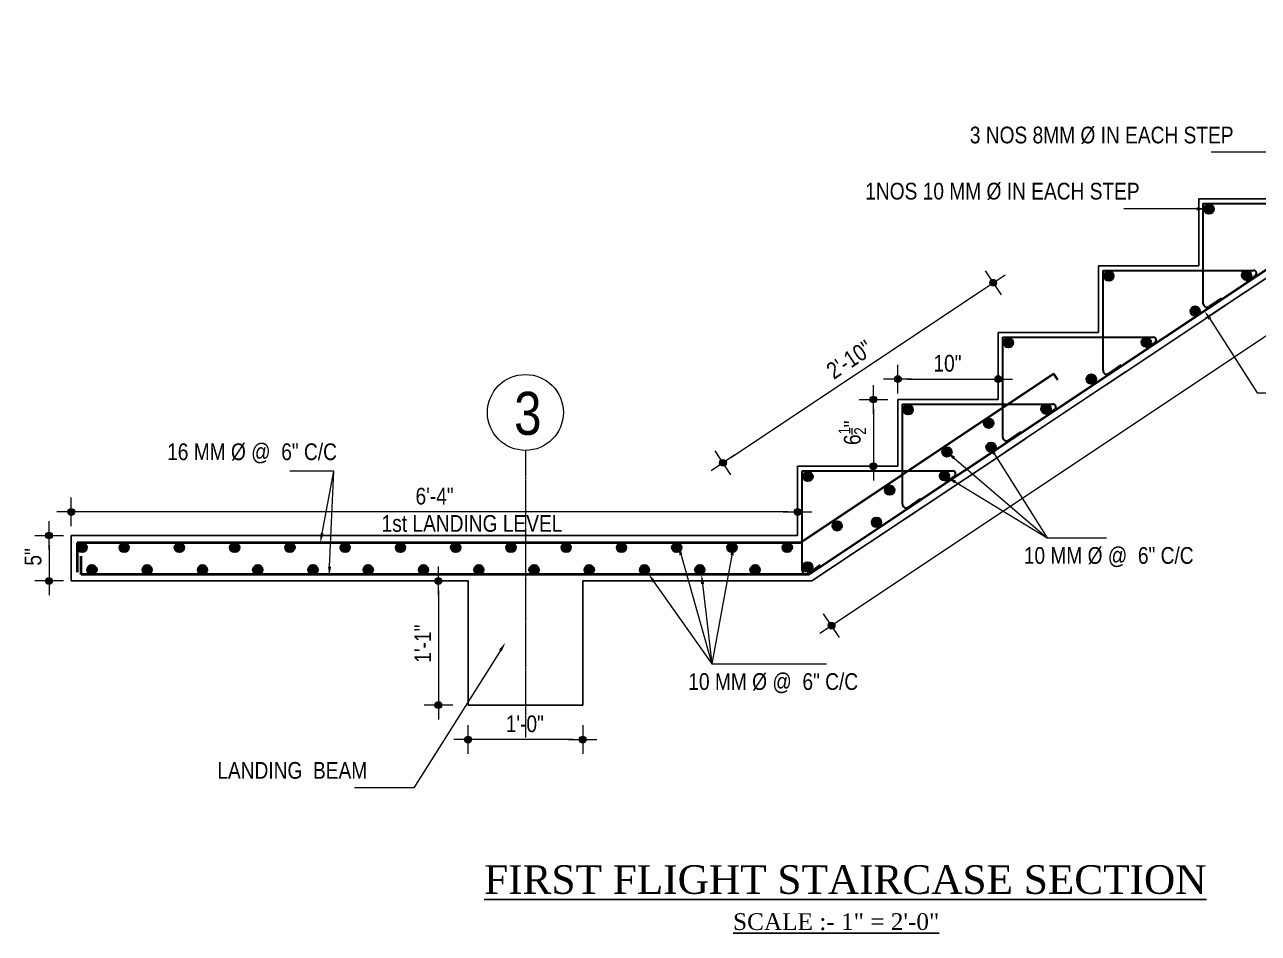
# Model space of a CAD drawing. Header units: inches. Extents: x 57837 to 133168, y 6972 to 27776.
# Drawn here: x 76383 to 76900, y 18983 to 19364 of the extents above; entities that cross this region are included whole.
import ezdxf

# ---------------------------------------------------------------- set-up
doc = ezdxf.new("R2010")
doc.units = ezdxf.units.IN
doc.header["$MEASUREMENT"] = 0
doc.linetypes.add('CENTER', pattern=[2, 1.25, -0.25, 0.25, -0.25])
doc.linetypes.add('CENTER2', pattern=[1.125, 0.75, -0.125, 0.125, -0.125])
for name, color, linetype, lineweight in [('0.15L', 210, 'Continuous', 15), ('CENTER', 9, 'CENTER', 5), ('DIM', 2, 'Continuous', 13), ('ROD', 1, 'Continuous', 40), ('rod position', 1, 'Continuous', 30), ('STIRRUPS', 4, 'Continuous', 30)]:
    doc.layers.add(name, color=color, linetype=linetype, lineweight=lineweight)
doc.layers.add('text', color=255, linetype='Continuous')
doc.styles.get("Standard").update_dxf_attribs({"font": 'ARIALN.TTF', "height": 7})
doc.styles.add('style1', font='times.ttf', dxfattribs={"height": 8})

msp = doc.modelspace()

# ---------------------------------------------------------------- hatches: boundary and pattern name
at = {"lineweight": 13}
h = msp.add_hatch(color=256, dxfattribs=at)
edge = h.paths.add_edge_path()
edge.add_arc((76788.91, 19255.71), 1.42, 33.6901, 393.6901)
h = msp.add_hatch(color=256, dxfattribs=at)
edge = h.paths.add_edge_path()
edge.add_arc((76749.01, 19215.34), 1.42, 180, 540)
h = msp.add_hatch(color=256, dxfattribs=at)
edge = h.paths.add_edge_path()
edge.add_arc((76791.01, 19215.34), 1.42, 0, 360)
h = msp.add_hatch(color=256, dxfattribs=at)
edge = h.paths.add_edge_path()
edge.add_arc((76738.74, 19206.8), 1.42, 90, 450)
h = msp.add_hatch(color=256, dxfattribs=at)
edge = h.paths.add_edge_path()
edge.add_arc((76675.75, 19180.27), 1.42, -146.3099, 213.6901)
h = msp.add_hatch(color=256, dxfattribs=at)
edge = h.paths.add_edge_path()
edge.add_arc((76738.74, 19178.8), 1.42, -90, 270)
h = msp.add_hatch(color=256, dxfattribs=at)
edge = h.paths.add_edge_path()
edge.add_arc((76402.73, 19159.67), 1.42, 180, 540)
h = msp.add_hatch(color=256, dxfattribs=at)
edge = h.paths.add_edge_path()
edge.add_arc((76707.01, 19159.67), 1.42, 0, 360)
h = msp.add_hatch(color=256, dxfattribs=at)
edge = h.paths.add_edge_path()
edge.add_arc((76393.39, 19149.8), 1.42, 90, 450)
h = msp.add_hatch(color=256, dxfattribs=at)
edge = h.paths.add_edge_path()
edge.add_arc((76393.39, 19130.76), 1.42, -90, 270)
h = msp.add_hatch(color=256, dxfattribs=at)
edge = h.paths.add_edge_path()
edge.add_arc((76556.49, 19130.76), 1.42, 90, 450)
h = msp.add_hatch(color=256, dxfattribs=at)
edge = h.paths.add_edge_path()
edge.add_arc((76721.23, 19112.05), 1.42, -146.3099, 213.6901)
h = msp.add_hatch(color=256, dxfattribs=at)
edge = h.paths.add_edge_path()
edge.add_arc((76556.49, 19078.76), 1.42, -90, 270)
h = msp.add_hatch(color=256, dxfattribs=at)
edge = h.paths.add_edge_path()
edge.add_arc((76568.95, 19064.3), 1.42, 180, 540)
h = msp.add_hatch(color=256, dxfattribs=at)
edge = h.paths.add_edge_path()
edge.add_arc((76616.95, 19064.3), 1.42, 0, 360)
at = {"layer": 'ROD'}
h = msp.add_hatch(color=5, dxfattribs=at)
h.set_gradient(color1=(0, 0, 255), one_color=1, tint=1, name='SPHERICAL')
h.paths.add_polyline_path([(76881.32, 19286.52, 1), (76877.32, 19286.52, 1)])
h = msp.add_hatch(color=5, dxfattribs=at)
h.set_gradient(color1=(0, 0, 255), one_color=1, tint=1, name='SPHERICAL')
h.paths.add_polyline_path([(76839.32, 19258.52, 1), (76835.32, 19258.52, 1)])
h = msp.add_hatch(color=5, dxfattribs=at)
h.set_gradient(color1=(0, 0, 255), one_color=1, tint=1, name='SPHERICAL')
h.paths.add_polyline_path([(76897.04, 19258.84, 1), (76893.04, 19258.84, 1)])
h = msp.add_hatch(color=5, dxfattribs=at)
h.set_gradient(color1=(0, 0, 255), one_color=1, tint=1, name='SPHERICAL')
h.paths.add_polyline_path([(76875.54, 19243.84, 1), (76871.54, 19243.84, 1)])
h = msp.add_hatch(color=5, dxfattribs=at)
h.set_gradient(color1=(0, 0, 255), one_color=1, tint=1, name='SPHERICAL')
h.paths.add_polyline_path([(76797.32, 19230.52, 1), (76793.32, 19230.52, 1)])
h = msp.add_hatch(color=5, dxfattribs=at)
h.set_gradient(color1=(0, 0, 255), one_color=1, tint=1, name='SPHERICAL')
h.paths.add_polyline_path([(76855.04, 19230.84, 1), (76851.04, 19230.84, 1)])
h = msp.add_hatch(color=5, dxfattribs=at)
h.set_gradient(color1=(0, 0, 255), one_color=1, tint=1, name='SPHERICAL')
h.paths.add_polyline_path([(76832.04, 19215.34, 1), (76828.04, 19215.34, 1)])
h = msp.add_hatch(color=5, dxfattribs=at)
h.set_gradient(color1=(0, 0, 255), one_color=1, tint=1, name='SPHERICAL')
h.paths.add_polyline_path([(76755.32, 19202.52, 1), (76751.32, 19202.52, 1)])
h = msp.add_hatch(color=5, dxfattribs=at)
h.set_gradient(color1=(0, 0, 255), one_color=1, tint=1, name='SPHERICAL')
h.paths.add_polyline_path([(76813.04, 19202.84, 1), (76809.04, 19202.84, 1)])
h = msp.add_hatch(color=5, dxfattribs=at)
h.set_gradient(color1=(0, 0, 255), one_color=1, tint=1, name='SPHERICAL')
h.paths.add_polyline_path([(76789.04, 19196.84, 1), (76785.04, 19196.84, 1)])
h = msp.add_hatch(color=5, dxfattribs=at)
h.set_gradient(color1=(0, 0, 255), one_color=1, tint=1, name='SPHERICAL')
h.paths.add_polyline_path([(76790.04, 19186.84, 1), (76786.04, 19186.84, 1)])
h = msp.add_hatch(color=5, dxfattribs=at)
h.set_gradient(color1=(0, 0, 255), one_color=1, tint=1, name='SPHERICAL')
h.paths.add_polyline_path([(76771.54, 19184.84, 1), (76767.54, 19184.84, 1)])
h = msp.add_hatch(color=5, dxfattribs=at)
h.set_gradient(color1=(0, 0, 255), one_color=1, tint=1, name='SPHERICAL')
h.paths.add_polyline_path([(76713.32, 19174.52, 1), (76709.32, 19174.52, 1)])
h = msp.add_hatch(color=5, dxfattribs=at)
h.set_gradient(color1=(0, 0, 255), one_color=1, tint=1, name='SPHERICAL')
h.paths.add_polyline_path([(76770.54, 19174.84, 1), (76766.54, 19174.84, 1)])
h = msp.add_hatch(color=5, dxfattribs=at)
h.set_gradient(color1=(0, 0, 255), one_color=1, tint=1, name='SPHERICAL')
h.paths.add_polyline_path([(76747.54, 19168.84, 1), (76743.54, 19168.84, 1)])
h = msp.add_hatch(color=5, dxfattribs=at)
h.set_gradient(color1=(0, 0, 255), one_color=1, tint=1, name='SPHERICAL')
h.paths.add_polyline_path([(76725.54, 19153.84, 1), (76721.54, 19153.84, 1)])
h = msp.add_hatch(color=5, dxfattribs=at)
h.set_gradient(color1=(0, 0, 255), one_color=1, tint=1, name='SPHERICAL')
h.paths.add_polyline_path([(76742.04, 19155.34, 1), (76738.04, 19155.34, 1)])
h = msp.add_hatch(color=5, dxfattribs=at)
h.set_gradient(color1=(0, 0, 255), one_color=1, tint=1, name='SPHERICAL')
h.paths.add_polyline_path([(76409.26, 19144.8, 1), (76405.26, 19144.8, 1)])
h = msp.add_hatch(color=5, dxfattribs=at)
h.set_gradient(color1=(0, 0, 255), one_color=1, tint=1, name='SPHERICAL')
h.paths.add_polyline_path([(76426.87, 19144.8, 1), (76422.87, 19144.8, 1)])
h = msp.add_hatch(color=5, dxfattribs=at)
h.set_gradient(color1=(0, 0, 255), one_color=1, tint=1, name='SPHERICAL')
h.paths.add_polyline_path([(76450.02, 19144.8, 1), (76446.02, 19144.8, 1)])
h = msp.add_hatch(color=5, dxfattribs=at)
h.set_gradient(color1=(0, 0, 255), one_color=1, tint=1, name='SPHERICAL')
h.paths.add_polyline_path([(76473.17, 19144.8, 1), (76469.17, 19144.8, 1)])
h = msp.add_hatch(color=5, dxfattribs=at)
h.set_gradient(color1=(0, 0, 255), one_color=1, tint=1, name='SPHERICAL')
h.paths.add_polyline_path([(76496.32, 19144.8, 1), (76492.32, 19144.8, 1)])
h = msp.add_hatch(color=5, dxfattribs=at)
h.set_gradient(color1=(0, 0, 255), one_color=1, tint=1, name='SPHERICAL')
h.paths.add_polyline_path([(76519.47, 19144.8, 1), (76515.47, 19144.8, 1)])
h = msp.add_hatch(color=5, dxfattribs=at)
h.set_gradient(color1=(0, 0, 255), one_color=1, tint=1, name='SPHERICAL')
h.paths.add_polyline_path([(76542.62, 19144.8, 1), (76538.62, 19144.8, 1)])
h = msp.add_hatch(color=5, dxfattribs=at)
h.set_gradient(color1=(0, 0, 255), one_color=1, tint=1, name='SPHERICAL')
h.paths.add_polyline_path([(76565.77, 19144.8, 1), (76561.77, 19144.8, 1)])
h = msp.add_hatch(color=5, dxfattribs=at)
h.set_gradient(color1=(0, 0, 255), one_color=1, tint=1, name='SPHERICAL')
h.paths.add_polyline_path([(76588.92, 19144.8, 1), (76584.92, 19144.8, 1)])
h = msp.add_hatch(color=5, dxfattribs=at)
h.set_gradient(color1=(0, 0, 255), one_color=1, tint=1, name='SPHERICAL')
h.paths.add_polyline_path([(76612.06, 19144.8, 1), (76608.06, 19144.8, 1)])
h = msp.add_hatch(color=5, dxfattribs=at)
h.set_gradient(color1=(0, 0, 255), one_color=1, tint=1, name='SPHERICAL')
h.paths.add_polyline_path([(76635.21, 19144.8, 1), (76631.21, 19144.8, 1)])
h = msp.add_hatch(color=5, dxfattribs=at)
h.set_gradient(color1=(0, 0, 255), one_color=1, tint=1, name='SPHERICAL')
h.paths.add_polyline_path([(76658.36, 19144.8, 1), (76654.36, 19144.8, 1)])
h = msp.add_hatch(color=5, dxfattribs=at)
h.set_gradient(color1=(0, 0, 255), one_color=1, tint=1, name='SPHERICAL')
h.paths.add_polyline_path([(76681.51, 19144.8, 1), (76677.51, 19144.8, 1)])
h = msp.add_hatch(color=5, dxfattribs=at)
h.set_gradient(color1=(0, 0, 255), one_color=1, tint=1, name='SPHERICAL')
h.paths.add_polyline_path([(76704.66, 19144.8, 1), (76700.66, 19144.8, 1)])
h = msp.add_hatch(color=5, dxfattribs=at)
h.set_gradient(color1=(0, 0, 255), one_color=1, tint=1, name='SPHERICAL')
h.paths.add_polyline_path([(76413.38, 19135.48, 1), (76409.38, 19135.48, 1)])
h = msp.add_hatch(color=5, dxfattribs=at)
h.set_gradient(color1=(0, 0, 255), one_color=1, tint=1, name='SPHERICAL')
h.paths.add_polyline_path([(76436.53, 19135.48, 1), (76432.53, 19135.48, 1)])
h = msp.add_hatch(color=5, dxfattribs=at)
h.set_gradient(color1=(0, 0, 255), one_color=1, tint=1, name='SPHERICAL')
h.paths.add_polyline_path([(76459.68, 19135.48, 1), (76455.68, 19135.48, 1)])
h = msp.add_hatch(color=5, dxfattribs=at)
h.set_gradient(color1=(0, 0, 255), one_color=1, tint=1, name='SPHERICAL')
h.paths.add_polyline_path([(76482.83, 19135.48, 1), (76478.83, 19135.48, 1)])
h = msp.add_hatch(color=5, dxfattribs=at)
h.set_gradient(color1=(0, 0, 255), one_color=1, tint=1, name='SPHERICAL')
h.paths.add_polyline_path([(76505.98, 19135.48, 1), (76501.98, 19135.48, 1)])
h = msp.add_hatch(color=5, dxfattribs=at)
h.set_gradient(color1=(0, 0, 255), one_color=1, tint=1, name='SPHERICAL')
h.paths.add_polyline_path([(76529.13, 19135.48, 1), (76525.13, 19135.48, 1)])
h = msp.add_hatch(color=5, dxfattribs=at)
h.set_gradient(color1=(0, 0, 255), one_color=1, tint=1, name='SPHERICAL')
h.paths.add_polyline_path([(76552.28, 19135.48, 1), (76548.28, 19135.48, 1)])
h = msp.add_hatch(color=5, dxfattribs=at)
h.set_gradient(color1=(0, 0, 255), one_color=1, tint=1, name='SPHERICAL')
h.paths.add_polyline_path([(76575.43, 19135.48, 1), (76571.43, 19135.48, 1)])
h = msp.add_hatch(color=5, dxfattribs=at)
h.set_gradient(color1=(0, 0, 255), one_color=1, tint=1, name='SPHERICAL')
h.paths.add_polyline_path([(76598.58, 19135.48, 1), (76594.58, 19135.48, 1)])
h = msp.add_hatch(color=5, dxfattribs=at)
h.set_gradient(color1=(0, 0, 255), one_color=1, tint=1, name='SPHERICAL')
h.paths.add_polyline_path([(76621.72, 19135.48, 1), (76617.72, 19135.48, 1)])
h = msp.add_hatch(color=5, dxfattribs=at)
h.set_gradient(color1=(0, 0, 255), one_color=1, tint=1, name='SPHERICAL')
h.paths.add_polyline_path([(76644.87, 19135.48, 1), (76640.87, 19135.48, 1)])
h = msp.add_hatch(color=5, dxfattribs=at)
h.set_gradient(color1=(0, 0, 255), one_color=1, tint=1, name='SPHERICAL')
h.paths.add_polyline_path([(76668.02, 19135.48, 1), (76664.02, 19135.48, 1)])
h = msp.add_hatch(color=5, dxfattribs=at)
h.set_gradient(color1=(0, 0, 255), one_color=1, tint=1, name='SPHERICAL')
h.paths.add_polyline_path([(76691.17, 19135.48, 1), (76687.17, 19135.48, 1)])
h = msp.add_hatch(color=5, dxfattribs=at)
h.set_gradient(color1=(0, 0, 255), one_color=1, tint=1, name='SPHERICAL')
h.paths.add_polyline_path([(76713.2, 19136.62, 1), (76709.2, 19136.62, 1)])

# ---------------------------------------------------------------- linework, layer by layer
for p, q in [((76875.01, 19290.8), (76917.01, 19290.8)), ((76875.01, 19262.8), (76875.01, 19290.8)), ((76928.4, 19274.36), (76878.06, 19240.8)), ((76833.01, 19262.8), (76875.01, 19262.8)), ((76833.01, 19234.8), (76833.01, 19262.8)), ((76886.4, 19246.36), (76836.06, 19212.8)), ((76791.01, 19234.8), (76833.01, 19234.8)), ((76791.01, 19206.8), (76791.01, 19234.8)), ((76844.4, 19218.36), (76794.06, 19184.8)), ((76749.01, 19206.8), (76791.01, 19206.8)), ((76749.01, 19178.8), (76749.01, 19206.8)), ((76802.4, 19190.36), (76752.06, 19156.8)), ((76707.01, 19178.8), (76749.01, 19178.8)), ((76707.01, 19149.8), (76707.01, 19178.8)), ((76760.4, 19162.36), (76713, 19130.76)), ((76707.01, 19149.8), (76402.73, 19149.8)), ((76402.73, 19149.8), (76402.73, 19130.76)), ((76402.73, 19130.76), (76568.95, 19130.76)), ((76568.95, 19078.76), (76568.95, 19130.76)), ((76616.95, 19130.76), (76713, 19130.76)), ((76616.95, 19130.76), (76616.95, 19078.76)), ((76616.95, 19078.76), (76568.95, 19078.76))]:
    msp.add_line(p, q)
at = {"lineweight": 13}
for p, q in [((76783.92, 19252.38), (76793.9, 19259.03)), ((76785.58, 19260.7), (76792.24, 19250.71)), ((76749.01, 19209.34), (76749.01, 19221.34)), ((76791.01, 19221.34), (76791.01, 19209.34)), ((76755.01, 19215.34), (76743.01, 19215.34)), ((76785.01, 19215.34), (76797.01, 19215.34)), ((76738.74, 19200.8), (76738.74, 19212.8)), ((76732.74, 19206.8), (76744.74, 19206.8)), ((76679.08, 19175.27), (76672.42, 19185.26)), ((76738.74, 19184.8), (76738.74, 19172.8)), ((76680.74, 19183.59), (76670.76, 19176.94)), ((76744.74, 19178.8), (76732.74, 19178.8)), ((76402.73, 19153.67), (76402.73, 19165.67)), ((76707.01, 19165.67), (76707.01, 19153.67)), ((76408.73, 19159.67), (76396.73, 19159.67)), ((76701.01, 19159.67), (76713.01, 19159.67)), ((76393.39, 19143.8), (76393.39, 19155.8)), ((76387.39, 19149.8), (76399.39, 19149.8)), ((76393.39, 19136.76), (76393.39, 19124.76)), ((76556.49, 19124.76), (76556.49, 19136.76)), ((76399.39, 19130.76), (76387.39, 19130.76)), ((76550.49, 19130.76), (76562.49, 19130.76)), ((76724.56, 19107.05), (76717.9, 19117.04)), ((76726.22, 19115.37), (76716.24, 19108.72)), ((76556.49, 19084.76), (76556.49, 19072.76)), ((76562.49, 19078.76), (76550.49, 19078.76)), ((76568.95, 19058.3), (76568.95, 19070.3)), ((76616.95, 19070.3), (76616.95, 19058.3)), ((76574.95, 19064.3), (76562.95, 19064.3)), ((76610.95, 19064.3), (76622.95, 19064.3))]:
    msp.add_line(p, q, dxfattribs=at)
for centre in [(76788.91, 19255.71), (76749.01, 19215.34), (76791.01, 19215.34), (76738.74, 19206.8), (76675.75, 19180.27), (76738.74, 19178.8), (76402.73, 19159.67), (76707.01, 19159.67), (76393.39, 19149.8), (76393.39, 19130.76), (76556.49, 19130.76), (76721.23, 19112.05), (76556.49, 19078.76), (76568.95, 19064.3), (76616.95, 19064.3)]:
    msp.add_circle(centre, 1.42, dxfattribs=at)
at = {"layer": '0.15L', "lineweight": 18}
msp.add_circle((76592.95, 19201.36), 15.9, dxfattribs=at)
at = {"layer": 'CENTER', "linetype": 'CENTER2', "lineweight": 5}
msp.add_line((76592.95, 19185.46), (76592.95, 19065.22), dxfattribs=at)
at = {"layer": 'DIM'}
for p, q in [((77098.9, 19363.83), (76724.56, 19114.27)), ((76679.08, 19182.48), (76785.58, 19253.49)), ((76753.01, 19215.34), (76787.01, 19215.34)), ((76738.74, 19202.8), (76738.74, 19182.8)), ((76729.88, 19192.18), (76729.88, 19194.85)), ((76703.01, 19159.67), (76406.73, 19159.67)), ((76393.39, 19145.8), (76393.39, 19134.76)), ((76556.49, 19126.76), (76556.49, 19082.76)), ((76612.95, 19064.3), (76572.95, 19064.3))]:
    msp.add_line(p, q, dxfattribs=at)
at = {"layer": 'DIM', "lineweight": 13}
for p, q in [((76914.93, 19310.46), (76880.29, 19310.46)), ((76874.19, 19286.67), (76843.61, 19286.67))]:
    msp.add_line(p, q, dxfattribs=at)
at = {"layer": 'DIM', "lineweight": 13, "extrusion": (0, 0, -1)}
for p, q in [((76879.65, 19240.57), (76899.52, 19209.62)), ((76899.52, 19209.62), (76924.43, 19209.62)), ((76789.42, 19183.91), (76811.54, 19148.84)), ((76772.58, 19182.24), (76811.54, 19148.84)), ((76512.68, 19176.8), (76494.25, 19176.8)), ((76507.8, 19150.73), (76512.68, 19176.8)), ((76510.93, 19136.8), (76512.68, 19176.8)), ((76772.96, 19172.26), (76811.54, 19148.84)), ((76811.54, 19148.84), (76836.45, 19148.84)), ((76811.54, 19148.84), (76836.45, 19148.84)), ((76811.54, 19148.84), (76836.45, 19148.84)), ((76658.15, 19141.63), (76671.01, 19096.01)), ((76679.48, 19141.55), (76671.01, 19096.01)), ((76646.83, 19130.44), (76671.01, 19096.01)), ((76667.18, 19129.5), (76671.01, 19096.01)), ((76582.46, 19101.59), (76546.2, 19044.17)), ((76671.01, 19096.01), (76695.92, 19096.01)), ((76671.01, 19096.01), (76695.92, 19096.01)), ((76671.01, 19096.01), (76695.92, 19096.01)), ((76671.01, 19096.01), (76719.07, 19096.01)), ((76546.2, 19044.17), (76521.3, 19044.17))]:
    msp.add_line(p, q, dxfattribs=at)
at = {"layer": 'DIM', "lineweight": 13}
msp.add_solid([(76874.19, 19287.34), (76878.19, 19286.67), (76874.19, 19286.01)], dxfattribs=at)
at = {"layer": 'DIM', "lineweight": 13, "extrusion": (0, 0, -1)}
for points in [[(-76880.21, 19240.93), (-76877.48, 19243.93), (-76879.08, 19240.2)], [(-76773.01, 19182.74), (-76769.54, 19184.84), (-76772.15, 19181.73)], [(-76789.99, 19184.27), (-76787.29, 19187.3), (-76788.86, 19183.56)], [(-76773.31, 19172.83), (-76769.54, 19174.34), (-76772.62, 19171.69)], [(-76507.14, 19150.85), (-76507.06, 19146.8), (-76508.45, 19150.61)], [(-76658.79, 19141.81), (-76657.07, 19145.48), (-76657.51, 19141.45)], [(-76680.14, 19141.43), (-76680.22, 19145.48), (-76678.83, 19141.67)], [(-76510.27, 19136.83), (-76510.76, 19132.8), (-76511.6, 19136.77)], [(-76647.37, 19130.83), (-76644.53, 19133.72), (-76646.28, 19130.06)], [(-76667.84, 19129.58), (-76666.73, 19133.48), (-76666.52, 19129.43)], [(-76583.03, 19101.24), (-76584.6, 19104.97), (-76581.9, 19101.95)]]:
    msp.add_solid(points, dxfattribs=at)
at = {"layer": 'ROD'}
for p, q in [((76926.7, 19276.74), (76878.79, 19244.8)), ((76884.7, 19248.74), (76836.79, 19216.8)), ((76842.7, 19220.74), (76794.79, 19188.8)), ((76814.34, 19217.56), (76750.27, 19174.8)), ((76816.04, 19215.01), (76814.34, 19217.56)), ((76800.7, 19192.74), (76752.79, 19160.8)), ((76751.3, 19175.52), (76708.27, 19146.8)), ((76758.7, 19164.74), (76711.8, 19133.48)), ((76708.27, 19146.8), (76405.23, 19146.8)), ((76405.23, 19146.8), (76405.23, 19134.42)), ((76406.87, 19133.48), (76406.87, 19141.1)), ((76711.8, 19133.48), (76406.87, 19133.48))]:
    msp.add_line(p, q, dxfattribs=at)
at = {"layer": 'rod position'}
for centre in [(76879.32, 19286.52), (76837.32, 19258.52), (76895.04, 19258.84), (76873.54, 19243.84), (76795.32, 19230.52), (76853.04, 19230.84), (76830.04, 19215.34), (76753.32, 19202.52), (76811.04, 19202.84), (76787.04, 19196.84), (76788.04, 19186.84), (76769.54, 19184.84), (76711.32, 19174.52), (76768.54, 19174.84), (76745.54, 19168.84), (76723.54, 19153.84), (76740.04, 19155.34), (76407.26, 19144.8), (76424.87, 19144.8), (76448.02, 19144.8), (76471.17, 19144.8), (76494.32, 19144.8), (76517.47, 19144.8), (76540.62, 19144.8), (76563.77, 19144.8), (76586.92, 19144.8), (76610.06, 19144.8), (76633.21, 19144.8), (76656.36, 19144.8), (76679.51, 19144.8), (76702.66, 19144.8), (76411.38, 19135.48), (76434.53, 19135.48), (76457.68, 19135.48), (76480.83, 19135.48), (76503.98, 19135.48), (76527.13, 19135.48), (76550.28, 19135.48), (76573.43, 19135.48), (76596.58, 19135.48), (76619.72, 19135.48), (76642.87, 19135.48), (76666.02, 19135.48), (76689.17, 19135.48), (76711.2, 19136.62)]:
    msp.add_circle(centre, 2, dxfattribs=at)
at = {"layer": 'STIRRUPS'}
for p, q in [((76876.93, 19288.87), (76940.12, 19288.87)), ((76876.93, 19246.93), (76876.93, 19288.87)), ((76834.93, 19260.87), (76898.12, 19260.87)), ((76834.93, 19218.93), (76834.93, 19260.87)), ((76898.62, 19258.71), (76894.97, 19256.15)), ((76884.43, 19249.29), (76879.29, 19245.7)), ((76884.43, 19249.29), (76879.29, 19245.7)), ((76792.93, 19232.87), (76856.12, 19232.87)), ((76792.93, 19190.93), (76792.93, 19232.87)), ((76856.62, 19230.71), (76852.97, 19228.15)), ((76842.43, 19221.29), (76837.29, 19217.7)), ((76842.43, 19221.29), (76837.29, 19217.7)), ((76750.93, 19204.87), (76814.12, 19204.87)), ((76750.93, 19162.93), (76750.93, 19204.87)), ((76814.62, 19202.71), (76810.97, 19200.15)), ((76800.43, 19193.29), (76795.29, 19189.7)), ((76800.43, 19193.29), (76795.29, 19189.7)), ((76708.93, 19176.87), (76772.12, 19176.87)), ((76708.93, 19135.15), (76708.93, 19176.87)), ((76772.62, 19174.71), (76768.97, 19172.15)), ((76758.43, 19165.29), (76753.29, 19161.7)), ((76758.43, 19165.29), (76753.29, 19161.7)), ((76716.43, 19137.51), (76711.29, 19133.92))]:
    msp.add_line(p, q, dxfattribs=at)
for centre, radius, start, end in [((76898.04, 19259.72), 1.16, 299.8919, 85.8344), ((76878.43, 19246.93), 1.5, 180, 304.9315), ((76878.43, 19246.93), 1.5, 180, 304.9315), ((76856.04, 19231.72), 1.16, 299.8919, 85.8344), ((76836.43, 19218.93), 1.5, 180, 304.9315), ((76836.43, 19218.93), 1.5, 180, 304.9315), ((76814.04, 19203.72), 1.16, 299.8919, 85.8344), ((76794.43, 19190.93), 1.5, 180, 304.9315), ((76794.43, 19190.93), 1.5, 180, 304.9315), ((76772.04, 19175.72), 1.16, 299.8919, 85.8344), ((76752.43, 19162.93), 1.5, 180, 304.9315), ((76752.43, 19162.93), 1.5, 180, 304.9315), ((76710.43, 19135.15), 1.5, 180, 304.9315)]:
    msp.add_arc(centre, radius, start, end, dxfattribs=at)

# ---------------------------------------------------------------- texts
at = {"layer": 'DIM'}
for s, height, rotation, p in [('2\'-10"', 7, 33.6901, (76722.15, 19214.97)), ('1', 4.9, 90, (76729.06, 19192.17)), ('"', 7, 90, (76733.38, 19195.12)), ('2', 4.9, 90, (76735.62, 19192.02)), ('6', 7, 90, (76733.38, 19187.72)), ('5"', 7, 90, (76390.19, 19137.18)), ('1\'-1"', 7, 90, (76553.47, 19096.53))]:
    msp.add_text(s, height=height, rotation=rotation, dxfattribs=at).set_placement(p)
for s, p in [('10"', (76763.88, 19218.47)), ('6\'-4"', (76546.93, 19162.8)), ('1\'-0"', (76584.72, 19067.43))]:
    msp.add_text(s, height=7, dxfattribs=at).set_placement(p)
at = {"layer": 'text'}
for s, height, p in [('3 NOS 8MM Ø IN EACH STEP', 7, (76779.13, 19314.1)), ('1NOS 10 MM Ø IN EACH STEP', 7, (76735.33, 19290.58)), ('3', 18, (76588.25, 19192)), ('16 MM Ø @  6" C/C', 7, (76442.87, 19181.4)), ('1st LANDING LEVEL', 7, (76532.71, 19151.37)), ('10 MM Ø @  6" C/C', 7, (76801.74, 19137.95)), ('10 MM Ø @  6" C/C', 7, (76661.21, 19085.12)), ('LANDING  BEAM', 7, (76463.89, 19047.91))]:
    msp.add_text(s, height=height, dxfattribs=at).set_placement(p)
at = {"layer": 'text', "style": 'style1'}
for s, height, p in [('%%UFIRST FLIGHT STAIRCASE SECTION', 12, (76575.67, 18999.67)), ('%%USCALE :- 1" = 2\'-0"', 6.9996, (76679.95, 18984.55))]:
    msp.add_text(s, height=height, dxfattribs=at).set_placement(p)

doc.saveas('drawing.dxf')
